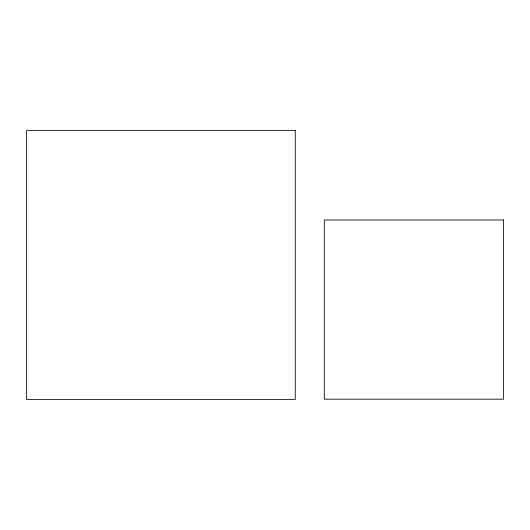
<?xml version="1.0" encoding="UTF-8"?>
<svg xmlns="http://www.w3.org/2000/svg" width="530" height="530" viewBox="0 0 530 530"><rect width="100%" height="100%" fill="white"/><g stroke="black" fill="none" stroke-linecap="round" stroke-linejoin="round"><path stroke-width="0.79" d="M295.276 130.612L26.5 130.612L26.5 399.388L295.276 399.388L295.276 130.612M503.5 220.003L324.314 220.003L324.314 399.189L503.5 399.189L503.5 220.003"/></g></svg>
